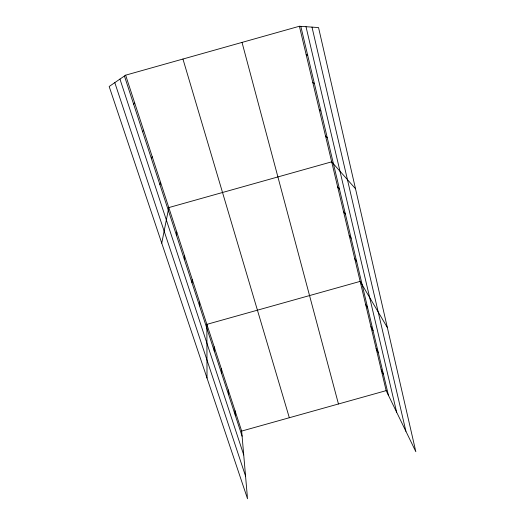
<?xml version="1.0" encoding="UTF-8"?>
<svg xmlns="http://www.w3.org/2000/svg" width="525" height="525" viewBox="0 0 525 525"><rect width="100%" height="100%" fill="white"/><g stroke="black" fill="none" stroke-linecap="round" stroke-linejoin="round"><path stroke-width="0.79" d="M199.533 305.911L199.618 302.118M192.006 282.87L192.196 279.346M184.295 259.258L184.59 256.01M176.387 235.056L176.794 232.096M161.746 243.167L168.801 207.585L331.682 161.831L355.51 188.764M159.954 184.774L160.604 182.451M151.423 158.642L152.204 156.667M142.662 131.827L143.574 130.207M133.665 104.291L134.722 103.051M125.632 75.173L109.167 86.507L247.524 498.75L241.657 431.077L125.632 75.173L299.401 26.25L318.537 27.569L415.833 451.697L386.164 390.633L299.401 26.25M241.657 431.077L386.164 390.633M306.2 54.797L307.683 55.322M312.815 82.602L314.383 83.528M319.266 109.692L320.906 110.992M325.553 136.093L327.265 137.753M337.66 186.926L339.491 189.256M343.488 211.411L345.378 214.043M349.178 235.298L351.12 238.225M354.729 258.615L356.724 261.824M387.352 327.541L360.15 281.387L206.87 324.358L207.014 378.059M365.603 304.283L367.697 308.011M370.926 326.642L373.065 330.612M376.13 348.475L378.302 352.675M381.202 369.797L383.421 374.22M114.798 82.628L245.562 476.136M119.949 79.085L243.731 454.965M124.425 76.007L242.104 436.209M182.949 59.036L289.327 417.736M242.025 42.4L338.461 403.988M300.805 26.348L388.415 395.266M306.003 26.703L396.637 412.184M311.994 27.116L405.917 431.288M235.023 410.721L235.39 415.662M228.231 389.891L228.519 394.623M221.281 368.57L221.478 373.078M214.161 346.73L214.266 351.008"/></g></svg>
